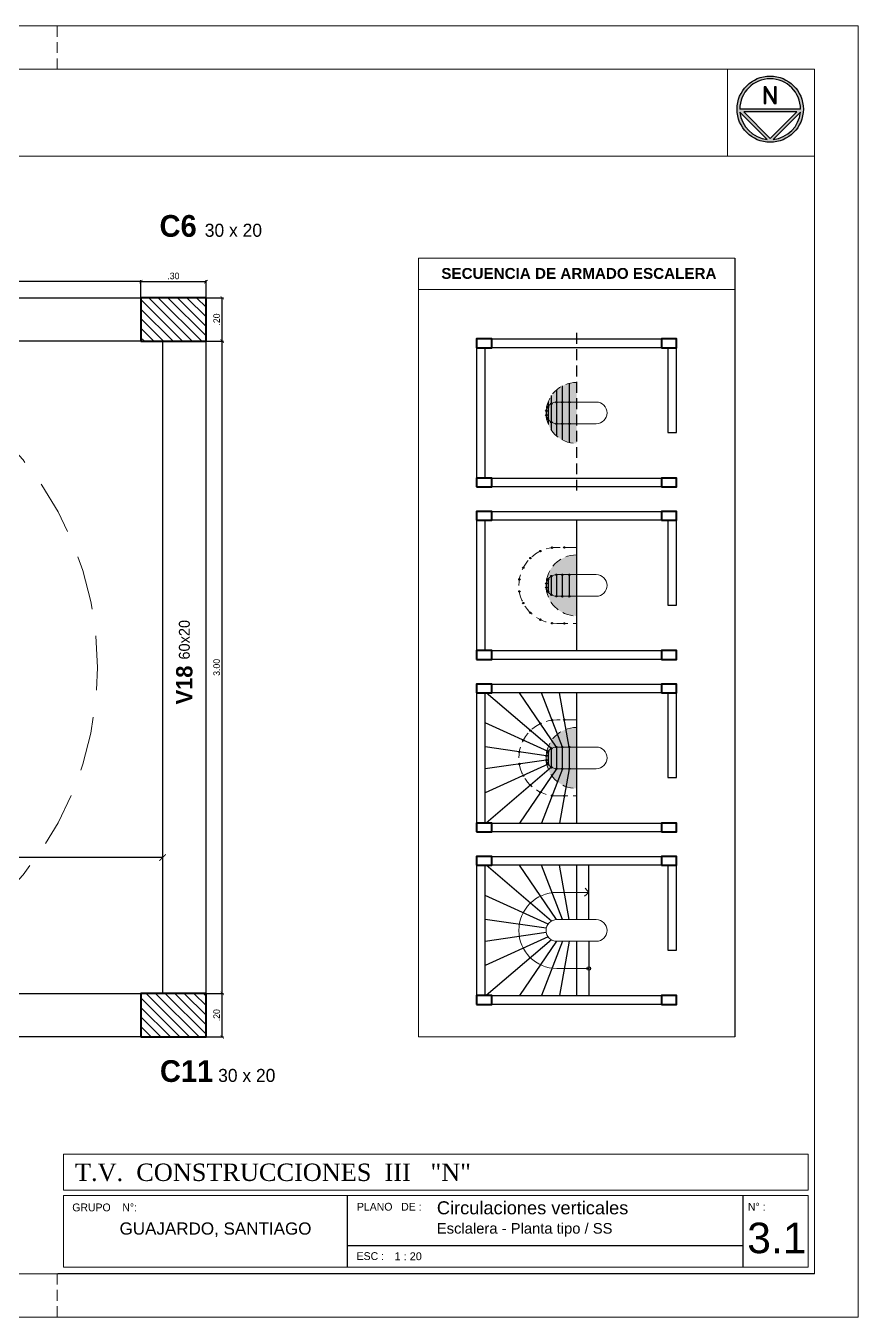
# Model space of a CAD drawing. Header units: millimetres. Extents: x -7 to 1246, y -1 to 1401.
# Drawn here: x 15.69 to 34.83, y -0.84 to 28.86 of the extents above; entities that cross this region are included whole.
import ezdxf

# ---------------------------------------------------------------- set-up
doc = ezdxf.new("R2010")
doc.units = ezdxf.units.MM
doc.linetypes.add('DASHED2', pattern=[0.375, 0.25, -0.125])
doc.linetypes.add('HIDDEN', pattern=[0.375, 0.25, -0.125])
for name, color, linetype, lineweight in [('Columnas', 7, 'Continuous', 40), ('Cotas', 152, 'Continuous', 5), ('HATCH', 250, 'Continuous', 15), ('Muros', 7, 'Continuous', 30), ('Proyeccion', 252, 'HIDDEN', 13), ('Textos', 250, 'Continuous', 15), ('Vista', 252, 'Continuous', 13)]:
    doc.layers.add(name, color=color, linetype=linetype, lineweight=lineweight)
doc.layers.add('texto estructura', color=250, linetype='Continuous')
doc.styles.add('CENTURYGOTIC', font='GOTHIC.TTF')
doc.styles.add('Estilo_Generado_2', font='GOTHICB.TTF')
doc.styles.add('Gotic', font='GOTHIC.TTF')
doc.styles.add('LOCALES', font='arial.ttf')
doc.styles.add('ROMAND', font='GOTHIC.TTF')
doc.styles.add('ROTULO', font='times.ttf')
doc.dimstyles.new('1 20', dxfattribs={"dimtxt": 0.15, "dimasz": 0.08, "dimexe": 0.03, "dimexo": 0.02, "dimgap": 0.05, "dimtad": 1, "dimlfac": 0.2, "dimzin": 4, "dimdsep": 46, "dimtxsty": 'CENTURYGOTIC', "dimblk": 'ARCHTICK', "dimcen": 0.06, "dimclrd": 256, "dimclre": 256, "dimclrt": 251, "dimadec": 0, "dimazin": 0, "dimtfac": 1, "dimtofl": 0, "dimtmove": 2, "dimatfit": 3, "dimldrblk": 'ARCHTICK', "dimfxl": 1, "dimtolj": 1, "dimtzin": 0, "dimarcsym": 0})
doc.dimstyles.new('Cota 1-20', dxfattribs={"dimtxt": 0.2, "dimasz": 0.15, "dimexe": 0.03, "dimexo": 0.02, "dimgap": 0.05, "dimtad": 1, "dimlfac": 0.2, "dimzin": 4, "dimdsep": 46, "dimtxsty": 'CENTURYGOTIC', "dimblk": 'ARCHTICK', "dimcen": 0.6, "dimclrd": 256, "dimclre": 256, "dimclrt": 256, "dimadec": 0, "dimazin": 0, "dimtfac": 1, "dimtofl": 0, "dimtmove": 2, "dimatfit": 3, "dimldrblk": 'ARCHTICK', "dimfxl": 1, "dimtolj": 1, "dimtzin": 0, "dimarcsym": 0})

# ---------------------------------------------------------------- blocks, each defined once
blk = doc.blocks.new('_ArchTick')
at = {"color": 0, "linetype": 'ByBlock', "const_width": 0.15}
blk.add_lwpolyline([(-0.5, -0.5), (0.5, 0.5)], dxfattribs=at)
blk = doc.blocks.new('*D635')
at = {"layer": 'Cotas', "lineweight": -2, "transparency": 16777216}
for p, q in [((19.615, 21.61), (20.236, 21.61)), ((20.206, 6.61), (20.206, 21.61)), ((19.354, 6.61), (20.236, 6.61))]:
    blk.add_line(p, q, dxfattribs=at)
at = {"layer": 'Defpoints', "color": 0, "transparency": 16777216}
for p in [(19.595, 21.61), (20.206, 21.61), (19.334, 6.61)]:
    blk.add_point(p, dxfattribs=at)
at = {"layer": 'Cotas', "lineweight": -2, "transparency": 16777216, "xscale": 0.08, "yscale": 0.08, "zscale": 0.08}
for p, rotation in [((20.206, 21.61), 90), ((20.206, 6.61), 270)]:
    blk.add_blockref('_ArchTick', p, dxfattribs=dict(at, rotation=rotation))
at = {"layer": 'Cotas', "color": 251, "transparency": 16777216, "insert": (20.078, 14.11), "char_height": 0.15, "attachment_point": 5, "rotation": 90, "style": 'CENTURYGOTIC'}
blk.add_mtext('\\A1;3.00', dxfattribs=at)
blk = doc.blocks.new('*D636')
at = {"layer": 'Cotas', "lineweight": -2, "transparency": 16777216}
for p, q in [((19.615, 22.61), (20.236, 22.61)), ((20.206, 21.61), (20.206, 22.61)), ((19.615, 21.61), (20.236, 21.61))]:
    blk.add_line(p, q, dxfattribs=at)
at = {"layer": 'Defpoints', "color": 0, "transparency": 16777216}
for p in [(19.595, 22.61), (20.206, 22.61), (19.595, 21.61)]:
    blk.add_point(p, dxfattribs=at)
at = {"layer": 'Cotas', "lineweight": -2, "transparency": 16777216, "xscale": 0.08, "yscale": 0.08, "zscale": 0.08}
for p, rotation in [((20.206, 22.61), 90), ((20.206, 21.61), 270)]:
    blk.add_blockref('_ArchTick', p, dxfattribs=dict(at, rotation=rotation))
at = {"layer": 'Cotas', "color": 251, "transparency": 16777216, "insert": (20.078, 22.11), "char_height": 0.15, "attachment_point": 5, "rotation": 90, "style": 'CENTURYGOTIC'}
blk.add_mtext('\\A1;.20', dxfattribs=at)
blk = doc.blocks.new('*D637')
at = {"layer": 'Cotas', "lineweight": -2, "transparency": 16777216}
for p, q in [((19.615, 6.61), (20.236, 6.61)), ((20.206, 5.61), (20.206, 6.61)), ((19.615, 5.61), (20.236, 5.61))]:
    blk.add_line(p, q, dxfattribs=at)
at = {"layer": 'Defpoints', "color": 0, "transparency": 16777216}
for p in [(19.595, 6.61), (20.206, 6.61), (19.595, 5.61)]:
    blk.add_point(p, dxfattribs=at)
at = {"layer": 'Cotas', "lineweight": -2, "transparency": 16777216, "xscale": 0.08, "yscale": 0.08, "zscale": 0.08}
for p, rotation in [((20.206, 6.61), 90), ((20.206, 5.61), 270)]:
    blk.add_blockref('_ArchTick', p, dxfattribs=dict(at, rotation=rotation))
at = {"layer": 'Cotas', "color": 251, "transparency": 16777216, "insert": (20.078, 6.11), "char_height": 0.15, "attachment_point": 5, "rotation": 90, "style": 'CENTURYGOTIC'}
blk.add_mtext('\\A1;.20', dxfattribs=at)
blk = doc.blocks.new('*D638')
at = {"layer": 'Cotas', "lineweight": -2, "transparency": 16777216}
for p, q in [((18.334, 22.391), (18.334, 23.012)), ((18.334, 22.982), (19.834, 22.982)), ((19.834, 22.391), (19.834, 23.012))]:
    blk.add_line(p, q, dxfattribs=at)
at = {"layer": 'Defpoints', "color": 0, "transparency": 16777216}
for p in [(19.834, 22.982), (18.334, 22.371), (19.834, 22.371)]:
    blk.add_point(p, dxfattribs=at)
at = {"layer": 'Cotas', "lineweight": -2, "transparency": 16777216, "xscale": 0.08, "yscale": 0.08, "zscale": 0.08, "rotation": 180}
blk.add_blockref('_ArchTick', (18.334, 22.982), dxfattribs=at)
at = {"layer": 'Cotas', "lineweight": -2, "transparency": 16777216, "xscale": 0.08, "yscale": 0.08, "zscale": 0.08}
blk.add_blockref('_ArchTick', (19.834, 22.982), dxfattribs=at)
at = {"layer": 'Cotas', "color": 251, "transparency": 16777216, "insert": (19.084, 23.111), "char_height": 0.15, "attachment_point": 5, "style": 'CENTURYGOTIC'}
blk.add_mtext('\\A1;.30', dxfattribs=at)
blk = doc.blocks.new('*D639')
at = {"layer": 'Cotas', "lineweight": -2, "transparency": 16777216}
for p, q in [((-1.666, 22.391), (-1.666, 23.012)), ((18.334, 22.982), (-1.666, 22.982)), ((18.334, 22.391), (18.334, 23.012))]:
    blk.add_line(p, q, dxfattribs=at)
at = {"layer": 'Defpoints', "color": 0, "transparency": 16777216}
for p in [(-1.666, 22.982), (-1.666, 22.371), (18.334, 22.371)]:
    blk.add_point(p, dxfattribs=at)
at = {"layer": 'Cotas', "lineweight": -2, "transparency": 16777216, "xscale": 0.08, "yscale": 0.08, "zscale": 0.08, "rotation": 180}
blk.add_blockref('_ArchTick', (-1.666, 22.982), dxfattribs=at)
at = {"layer": 'Cotas', "lineweight": -2, "transparency": 16777216, "xscale": 0.08, "yscale": 0.08, "zscale": 0.08}
blk.add_blockref('_ArchTick', (18.334, 22.982), dxfattribs=at)
at = {"layer": 'Cotas', "color": 251, "transparency": 16777216, "insert": (8.334, 23.111), "char_height": 0.15, "attachment_point": 5, "style": 'CENTURYGOTIC'}
blk.add_mtext('\\A1;4.00', dxfattribs=at)
blk = doc.blocks.new('ca_norte11')
at = {"layer": 'HATCH'}
h = blk.add_hatch(color=256, dxfattribs=at)
h.dxf.hatch_style = 1
h.paths.add_polyline_path([(14.2, -89.4), (10.3, -89.4), (10.3, -121), (-9.5, -89.4), (-14, -89.4), (-14, -127.2), (-10.1, -127.2), (-10.1, -95.6), (9.7, -127.2), (14.2, -127.2)], flags=0)
h.paths.add_polyline_path([(-76.2, -76.2, 1), (76.2, -76.2, 1)])
h.paths.add_polyline_path([(-60.9, -69.9), (0, -9), (60.9, -69.9)], flags=16)
h.paths.add_polyline_path([(69.9, -76.2, -1), (-69.9, -76.2)], flags=16)
h.paths.add_polyline_path([(14.2, -89.4), (14.2, -127.2), (9.7, -127.2), (-10.1, -95.6), (-10.1, -127.2), (-14, -127.2), (-14, -89.4), (-9.5, -89.4), (10.3, -121), (10.3, -89.4)], flags=0)
h.paths.add_polyline_path([(6.7, -6.7, -0.359245), (69.5, -69.5)], flags=16)
h.paths.add_polyline_path([(-69.5, -69.5, -0.359245), (-6.7, -6.7)], flags=16)
at = {"layer": 'HATCH', "true_color": 0x000000}
h = blk.add_hatch(dxfattribs=at)
h.set_pattern_fill('ANSI31', color=18, scale=0.016)
h.paths.add_polyline_path([(14.2, -89.4), (10.3, -89.4), (10.3, -121), (-9.5, -89.4), (-14, -89.4), (-14, -127.2), (-10.1, -127.2), (-10.1, -95.6), (9.7, -127.2), (14.2, -127.2)])
for p, q in [((-6.7, -6.7), (-69.5, -69.5)), ((0, -9), (-60.9, -69.9)), ((60.9, -69.9), (0, -9)), ((69.5, -69.5), (6.7, -6.7)), ((-69.9, -76.2), (69.9, -76.2)), ((-60.9, -69.9), (60.9, -69.9))]:
    blk.add_line(p, q)
blk.add_lwpolyline([(-14, -127.2), (-10.1, -127.2), (-10.1, -95.6), (9.7, -127.2), (14.2, -127.2), (14.2, -89.4), (10.3, -89.4), (10.3, -121), (-9.5, -89.4), (-14, -89.4)], close=True)
blk.add_circle((0, -76.2), 76.2)
for start, end in [(95.4788, 174.5212), (5.4788, 84.5212), (180, 0)]:
    blk.add_arc((0, -76.2), 69.9, start, end)
blk = doc.blocks.new('aqweqwqq')
at = {"layer": 'HATCH', "true_color": 0x2776bb}
h = blk.add_hatch(color=152, dxfattribs=at)
h.paths.add_polyline_path([(240.9884, 301.1046, 0.414214), (240.9471, 301.0632), (240.9884, 301.0632)])
h.paths.add_polyline_path([(240.9884, 301.0632), (240.9471, 301.0632, 0.414214), (240.9884, 301.0219)])
h.paths.add_polyline_path([(240.9884, 301.1046), (240.9884, 301.0632), (240.9884, 301.0219, 0.414214), (241.0298, 301.0632, 0.414214)])
for p, q in [((240.3286, 303.4882), (240.3286, 302.3382)), ((240.6585, 303.4882), (240.6585, 302.3382)), ((240.9884, 303.4882), (240.9884, 302.2692)), ((239.6019, 301.7726), (238.5889, 301.2111)), ((240.9884, 301.7073), (240.9884, 300.4882)), ((240.3286, 301.6382), (240.3286, 300.4882)), ((240.6585, 301.6382), (240.6585, 300.4882))]:
    blk.add_line(p, q)
at = {"color": 152, "true_color": 0x2776bb}
blk.add_lwpolyline([(240.8952, 303.0065), (240.9884, 302.9132), (240.8952, 302.82)], dxfattribs=at)
blk.add_lwpolyline([(240.9884, 301.0632), (239.8776, 301.0632, -1), (239.8776, 302.9132), (240.9884, 302.9132)], format="xyb", dxfattribs=at)
blk.add_lwpolyline([(239.8776, 301.6382, -1), (239.8776, 302.3382), (240.7797, 302.3382, -1), (240.7797, 301.6382)], format="xyb", close=True)
blk.add_circle((240.9884, 301.0632), 0.0414, dxfattribs=at)
at = {"layer": 'HATCH'}
for p, q in [((239.7271, 302.3042), (238.6486, 303.4882)), ((239.9024, 302.3382), (239.3599, 303.4882)), ((240.1096, 302.3382), (239.8623, 303.4882)), ((239.6019, 302.2039), (238.3786, 302.8819)), ((239.545, 302.0975), (238.3786, 302.2208)), ((239.545, 301.879), (238.3786, 301.7556)), ((239.6019, 301.7726), (238.3786, 301.0946)), ((239.7271, 301.6722), (238.6486, 300.4882)), ((239.9024, 301.6382), (239.3599, 300.4882)), ((240.1096, 301.6382), (239.8623, 300.4882))]:
    blk.add_line(p, q, dxfattribs=at)
blk = doc.blocks.new('esc')
at = {"layer": 'HATCH'}
h = blk.add_hatch(dxfattribs=at)
h.set_pattern_fill('ANGLE', color=1)
h.set_pattern_definition([(0, (-0.278, -0.191), (0, 6.985), [5.08, -1.905]), (90, (-0.278, -0.191), (-6.985, 4e-16), [5.08, -1.905])])
h.paths.add_polyline_path([(201.0574, 301.5428, 1), (200.9747, 301.5428, 1)])
at = {"layer": 'Columnas'}
for points in [[(198.2062, 303.9678), (198.5062, 303.9678), (198.5062, 304.1678), (198.2062, 304.1678)], [(202.5062, 303.9678), (202.8062, 303.9678), (202.8062, 304.1678), (202.5062, 304.1678)], [(198.2062, 300.7678), (198.5062, 300.7678), (198.5062, 300.9678), (198.2062, 300.9678)], [(202.5062, 300.7678), (202.8062, 300.7678), (202.8062, 300.9678), (202.5062, 300.9678)]]:
    blk.add_lwpolyline(points, close=True, dxfattribs=at)
at = {"layer": 'Muros'}
for points in [[(198.5062, 303.9678), (198.5062, 304.1678), (202.5062, 304.1678), (202.5062, 303.9678)], [(198.2062, 300.9678), (198.4062, 300.9678), (198.4062, 303.9678), (198.2062, 303.9678)]]:
    blk.add_lwpolyline(points, close=True, dxfattribs=at)
for points in [[(202.6062, 303.9678), (202.6062, 300.9678), (202.8062, 300.9678), (202.8062, 303.9678)], [(202.5062, 300.7678), (198.5062, 300.7678), (198.5062, 300.9678), (202.5062, 300.9678)]]:
    blk.add_lwpolyline(points, dxfattribs=at)
at = {"layer": 'Proyeccion'}
blk.add_lwpolyline([(199.9051, 300.9678, -1), (199.9051, 303.9678), (200.8073, 303.9678, -1), (200.8073, 300.9678)], format="xyb", close=True, dxfattribs=at)
at = {"layer": 'HATCH'}
blk.add_blockref('aqweqwqq', (-39.9724, 0.4796), dxfattribs=at)
blk = doc.blocks.new('*D404')
at = {"layer": 'Cotas', "lineweight": -2, "transparency": 16777216}
for p, q in [((10.883, 8.841), (10.883, 9.765)), ((10.883, 9.735), (14.549, 9.735)), ((18.834, 9.735), (15.132, 9.735)), ((18.834, 9.715), (18.834, 9.705))]:
    blk.add_line(p, q, dxfattribs=at)
at = {"layer": 'Defpoints', "color": 0, "transparency": 16777216}
for p in [(18.834, 9.735), (18.834, 9.735), (10.883, 8.821)]:
    blk.add_point(p, dxfattribs=at)
at = {"layer": 'Cotas', "lineweight": -2, "transparency": 16777216, "xscale": 0.15, "yscale": 0.15, "zscale": 0.15, "rotation": 180}
blk.add_blockref('_ArchTick', (10.883, 9.735), dxfattribs=at)
at = {"layer": 'Cotas', "lineweight": -2, "transparency": 16777216, "xscale": 0.15, "yscale": 0.15, "zscale": 0.15}
blk.add_blockref('_ArchTick', (18.834, 9.735), dxfattribs=at)
at = {"layer": 'Cotas', "transparency": 16777216, "insert": (14.841, 9.735), "char_height": 0.2, "attachment_point": 5, "style": 'CENTURYGOTIC'}
blk.add_mtext('\\A1;1.59', dxfattribs=at)

msp = doc.modelspace()

# ---------------------------------------------------------------- hatches: boundary and pattern name
at = {"layer": 'HATCH', "true_color": 0x000000}
h = msp.add_hatch(dxfattribs=at)
h.set_pattern_fill('ANSI31', color=18, scale=0.049, angle=90)
h.set_pattern_definition([(135, (-192.55717, -285.99593), (-0.11000814, -0.11000814), [])])
h.paths.add_polyline_path([(19.834, 22.61), (18.334, 22.61), (18.334, 21.61), (19.834, 21.61)])
h.paths.add_polyline_path([(19.834, 6.61), (18.334, 6.61), (18.334, 5.61), (19.834, 5.61)])
at = {"layer": 'HATCH', "transparency": 33554457}
h = msp.add_hatch(color=256, dxfattribs=at)
h.dxf.hatch_style = 1
h.paths.add_polyline_path([(28.351, 19.712), (27.9, 19.712, -0.414214), (27.65, 19.962, 0.414214), (28.351, 19.261)])
h.paths.add_polyline_path([(28.351, 20.212), (27.9, 20.212, 1), (27.9, 19.712), (28.351, 19.712)])
h.paths.add_polyline_path([(28.351, 20.663, 0.414214), (27.65, 19.962, -0.414214), (27.9, 20.212), (28.351, 20.212)])
h = msp.add_hatch(color=256, dxfattribs=at)
h.dxf.hatch_style = 1
h.paths.add_polyline_path([(28.351, 15.744), (27.9, 15.744, -0.414214), (27.65, 15.994, 0.414214), (28.351, 15.293)])
h.paths.add_polyline_path([(28.351, 16.244), (27.9, 16.244, 1), (27.9, 15.744), (28.351, 15.744)])
h.paths.add_polyline_path([(28.351, 16.696, 0.414214), (27.65, 15.994, -0.414214), (27.9, 16.244), (28.351, 16.244)])
h = msp.add_hatch(color=256, dxfattribs=at)
h.dxf.hatch_style = 1
h.paths.add_polyline_path([(28.351, 11.777), (27.9, 11.777, -0.414214), (27.65, 12.027, 0.414214), (28.351, 11.326)])
h.paths.add_polyline_path([(28.351, 12.277), (27.9, 12.277, 1), (27.9, 11.777), (28.351, 11.777)])
h.paths.add_polyline_path([(28.351, 12.728, 0.414214), (27.65, 12.027, -0.414214), (27.9, 12.277), (28.351, 12.277)])

# ---------------------------------------------------------------- linework, layer by layer
for p, q in [((31.989, 23.52), (31.989, 5.61)), ((28.026, 19.341), (28.026, 20.583)), ((28.184, 20.643), (28.184, 19.281)), ((27.696, 20.211), (27.696, 19.714)), ((27.774, 19.564), (27.774, 20.36)), ((27.887, 20.487), (27.887, 19.437)), ((27.655, 20.047), (27.655, 19.878)), ((28.351, 17.494), (28.351, 14.494)), ((27.655, 16.045), (27.655, 15.944)), ((27.696, 16.138), (27.696, 15.834)), ((27.774, 16.221), (27.774, 16.227)), ((27.774, 15.762), (27.774, 16.21)), ((27.887, 16.255), (27.887, 15.729)), ((28.026, 15.728), (28.026, 16.255)), ((28.184, 16.255), (28.184, 15.728)), ((27.774, 12.243), (26.276, 13.527)), ((27.887, 12.276), (27.041, 13.527)), ((28.026, 12.277), (27.549, 13.527)), ((28.184, 12.277), (27.958, 13.527)), ((28.351, 13.527), (28.351, 10.527)), ((27.696, 12.171), (26.251, 12.832)), ((27.655, 12.077), (26.251, 12.28)), ((27.696, 12.187), (27.696, 11.867)), ((27.774, 11.795), (27.774, 12.259)), ((27.887, 12.292), (27.887, 11.761)), ((28.026, 11.761), (28.026, 12.293)), ((28.184, 12.293), (28.184, 11.761)), ((27.655, 11.976), (26.251, 11.773)), ((27.696, 11.883), (26.251, 11.222)), ((27.774, 11.811), (26.276, 10.527)), ((27.887, 11.777), (27.041, 10.527)), ((28.026, 11.777), (27.549, 10.527)), ((28.184, 11.777), (27.958, 10.527)), ((27.774, 8.275), (26.276, 9.559)), ((27.887, 8.309), (27.041, 9.559)), ((28.026, 8.309), (27.549, 9.559)), ((28.184, 8.309), (27.958, 9.559)), ((28.351, 9.559), (28.351, 8.309)), ((28.632, 8.309), (28.632, 9.559)), ((27.696, 8.203), (26.251, 8.864)), ((27.655, 8.109), (26.251, 8.312)), ((27.655, 8.009), (26.251, 7.806)), ((27.696, 7.915), (26.251, 7.254)), ((27.774, 7.843), (26.276, 6.559)), ((27.887, 7.809), (27.041, 6.559)), ((28.026, 7.809), (27.549, 6.559)), ((28.184, 7.809), (27.958, 6.559)), ((28.351, 7.809), (28.351, 6.559)), ((28.632, 7.809), (28.632, 6.559)), ((23.075, 1.965), (23.075, 0.315)), ((32.175, 1.965), (32.175, 0.315)), ((23.075, 0.815), (32.175, 0.815)), ((33.825, 0.165), (16.425, 0.165))]:
    msp.add_line(p, q)
at = {"lineweight": 13}
for points in [[(-7.175, -0.835), (34.825, -0.835), (34.825, 28.865), (-7.175, 28.865)], [(33.675, 2.912), (33.675, 2.085), (16.559, 2.085), (16.559, 2.912)], [(33.675, 1.965), (33.675, 0.315), (16.559, 0.315), (16.559, 1.965)]]:
    msp.add_lwpolyline(points, close=True, dxfattribs=at)
at = {"lineweight": 13, "ltscale": 0.05}
msp.add_lwpolyline([(-4.475, 0.165), (33.825, 0.165), (33.825, 27.865), (-6.975, 27.865)], dxfattribs=at)
at = {"lineweight": 13}
for points in [[(31.989, 23.52), (24.715, 23.52)], [(31.989, 5.61), (24.715, 5.61), (24.715, 23.52)], [(24.715, 22.801), (31.989, 22.801)]]:
    msp.add_lwpolyline(points, dxfattribs=at)
for points in [[(28.803, 20.212), (27.9, 20.212, 1), (27.9, 19.712), (28.803, 19.712)], [(28.803, 20.212, -1), (28.803, 19.712)], [(28.803, 16.244), (27.9, 16.244, 1), (27.9, 15.744), (28.803, 15.744)], [(28.803, 16.244, -1), (28.803, 15.744)], [(28.803, 12.277), (27.9, 12.277, 1), (27.9, 11.777), (28.803, 11.777)], [(28.803, 12.277, -1), (28.803, 11.777)], [(28.803, 8.309), (27.9, 8.309, 1), (27.9, 7.809), (28.803, 7.809)], [(28.803, 8.309, -1), (28.803, 7.809)]]:
    msp.add_lwpolyline(points, format="xyb", dxfattribs=at)
at = {"color": 152, "linetype": 'DASHED2', "lineweight": 13, "true_color": 0x2776bb}
for points in [[(28.351, 16.869), (27.9, 16.869, 1), (27.9, 15.119), (28.351, 15.119)], [(28.351, 12.902), (27.9, 12.902, 1), (27.9, 11.152), (28.351, 11.152)]]:
    msp.add_lwpolyline(points, format="xyb", dxfattribs=at)
at = {"color": 152, "lineweight": 13, "true_color": 0x2776bb}
msp.add_lwpolyline([(28.632, 8.934), (27.9, 8.934, 1), (27.9, 7.184), (28.632, 7.184)], format="xyb", dxfattribs=at)
msp.add_lwpolyline([(28.548, 9.035), (28.632, 8.934), (28.531, 8.849)], dxfattribs=at)
at = {"color": 152, "true_color": 0x2776bb}
msp.add_circle((28.632, 7.184), 0.0414, dxfattribs=at)
at = {"layer": 'Columnas'}
for points in [[(26.051, 21.462), (26.401, 21.462), (26.401, 21.662), (26.051, 21.662)], [(30.301, 21.462), (30.651, 21.462), (30.651, 21.662), (30.301, 21.662)], [(26.051, 18.262), (26.401, 18.262), (26.401, 18.462), (26.051, 18.462)], [(30.301, 18.262), (30.651, 18.262), (30.651, 18.462), (30.301, 18.462)], [(26.051, 17.494), (26.401, 17.494), (26.401, 17.694), (26.051, 17.694)], [(30.301, 17.494), (30.651, 17.494), (30.651, 17.694), (30.301, 17.694)], [(26.051, 14.294), (26.401, 14.294), (26.401, 14.494), (26.051, 14.494)], [(30.301, 14.294), (30.651, 14.294), (30.651, 14.494), (30.301, 14.494)], [(26.051, 13.527), (26.401, 13.527), (26.401, 13.727), (26.051, 13.727)], [(30.301, 13.527), (30.651, 13.527), (30.651, 13.727), (30.301, 13.727)], [(26.051, 10.327), (26.401, 10.327), (26.401, 10.527), (26.051, 10.527)], [(30.301, 10.327), (30.651, 10.327), (30.651, 10.527), (30.301, 10.527)], [(26.051, 9.559), (26.401, 9.559), (26.401, 9.759), (26.051, 9.759)], [(30.301, 9.559), (30.651, 9.559), (30.651, 9.759), (30.301, 9.759)], [(26.051, 6.359), (26.401, 6.359), (26.401, 6.559), (26.051, 6.559)], [(30.301, 6.359), (30.651, 6.359), (30.651, 6.559), (30.301, 6.559)]]:
    msp.add_lwpolyline(points, close=True, dxfattribs=at)
at = {"layer": 'Muros', "linetype": 'DASHED2'}
msp.add_line((28.351, 21.801), (28.351, 18.118), dxfattribs=at)
at = {"layer": 'Muros'}
for points in [[(26.051, 18.462), (26.251, 18.462), (26.251, 21.462), (26.051, 21.462)], [(26.401, 21.462), (26.401, 21.662), (30.301, 21.662), (30.301, 21.462)], [(26.401, 17.494), (26.401, 17.694), (30.301, 17.694), (30.301, 17.494)], [(26.051, 14.494), (26.251, 14.494), (26.251, 17.494), (26.051, 17.494)], [(26.401, 13.527), (26.401, 13.727), (30.301, 13.727), (30.301, 13.527)], [(26.051, 10.527), (26.251, 10.527), (26.251, 13.527), (26.051, 13.527)], [(26.051, 6.559), (26.251, 6.559), (26.251, 9.559), (26.051, 9.559)], [(26.401, 9.559), (26.401, 9.759), (30.301, 9.759), (30.301, 9.559)]]:
    msp.add_lwpolyline(points, close=True, dxfattribs=at)
for points in [[(30.451, 21.462), (30.451, 19.512), (30.651, 19.512), (30.651, 21.462)], [(30.301, 18.262), (26.401, 18.262), (26.401, 18.462), (30.301, 18.462)], [(30.451, 17.494), (30.451, 15.544), (30.651, 15.544), (30.651, 17.494)], [(30.301, 14.294), (26.401, 14.294), (26.401, 14.494), (30.301, 14.494)], [(30.451, 13.527), (30.451, 11.577), (30.651, 11.577), (30.651, 13.527)], [(30.301, 10.327), (26.401, 10.327), (26.401, 10.527), (30.301, 10.527)], [(30.451, 9.559), (30.451, 7.609), (30.651, 7.609), (30.651, 9.559)], [(30.301, 6.359), (26.401, 6.359), (26.401, 6.559), (30.301, 6.559)]]:
    msp.add_lwpolyline(points, dxfattribs=at)
for centre in [(27.887, 20.206), (28.026, 20.207), (28.184, 20.207), (27.655, 20.007), (27.655, 19.912), (27.696, 20.1), (27.774, 20.173), (27.696, 19.818), (27.774, 19.746), (27.887, 19.713), (28.026, 19.712), (28.184, 19.712), (27.292, 16.624), (27.522, 16.783), (27.79, 16.862), (28.071, 16.869), (27.125, 16.4), (27.037, 16.134), (27.655, 16.039), (27.696, 16.138), (27.774, 16.21), (27.887, 16.238), (28.026, 16.239), (28.184, 16.239), (27.037, 15.855), (27.655, 15.944), (27.696, 15.851), (27.774, 15.778), (27.887, 15.745), (28.026, 15.744), (28.184, 15.744), (27.125, 15.589), (27.292, 15.365), (27.522, 15.206), (27.79, 15.126), (28.071, 15.119), (27.522, 12.816), (27.79, 12.895), (28.071, 12.902), (27.292, 12.656), (27.037, 12.167), (27.125, 12.432), (27.696, 12.171), (27.774, 12.243), (27.887, 12.276), (28.026, 12.277), (28.184, 12.277), (27.037, 11.887), (27.655, 12.077), (27.655, 11.976), (27.696, 11.883), (27.125, 11.622), (27.774, 11.811), (27.887, 11.777), (28.026, 11.777), (28.184, 11.777), (27.292, 11.398), (27.522, 11.238), (27.79, 11.159), (28.071, 11.152)]:
    msp.add_circle(centre, 0.0161, dxfattribs=at)
at = {"layer": 'Proyeccion'}
for p, q in [((16.409, 27.865), (16.409, 28.865)), ((16.409, 0.165), (16.409, -0.835))]:
    msp.add_line(p, q, dxfattribs=at)
for centre in [(28.351, 19.962), (28.351, 15.994), (28.351, 12.027)]:
    msp.add_arc(centre, 0.701, 90, 270, dxfattribs=at)
at = {"layer": 'Vista'}
for p, q in [((31.825, 25.865), (31.825, 27.865)), ((-4.475, 25.865), (33.825, 25.865))]:
    msp.add_line(p, q, dxfattribs=at)

# ---------------------------------------------------------------- block references
at = {"lineweight": 5, "xscale": 0.009999999999999985, "yscale": 0.009999999999999985, "zscale": 0.009999999999999985, "rotation": 180}
msp.add_blockref('ca_norte11', (32.803, 26.186), dxfattribs=at)
at = {"xscale": 5, "yscale": 5, "zscale": 5}
msp.add_blockref('esc', (-994.197, -1498.229), dxfattribs=at)

# ---------------------------------------------------------------- texts
for s, height, style, p in [('T.V.  CONSTRUCCIONES  III   "N"', 0.4, 'ROTULO', (16.821, 2.297)), ('PLANO   DE :', 0.18, 'ROMAND', (23.303, 1.614)), ('Circulaciones verticales', 0.3, 'LOCALES', (25.14, 1.53)), ('N° :', 0.18, 'ROMAND', (32.291, 1.614)), ('GRUPO    N°:', 0.18, 'ROMAND', (16.759, 1.599)), ('GUAJARDO, SANTIAGO ', 0.28, 'LOCALES', (17.846, 1.063)), ('Esclalera - Planta tipo / SS', 0.243, 'LOCALES', (25.14, 1.086)), ('3.1', 0.702, 'LOCALES', (32.275, 0.636)), ('ESC :          ', 0.18, 'ROMAND', (23.296, 0.479)), ('1 : 20', 0.18, 'LOCALES', (24.166, 0.475))]:
    msp.add_text(s, height=height, dxfattribs=dict(style=style)).set_placement(p)
at = {"layer": 'texto estructura', "linetype": 'Continuous', "insert": (19.147, 15.2), "char_height": 0.375, "attachment_point": 3, "rotation": 90, "line_spacing_factor": 0.97018, "style": 'Estilo_Generado_2'}
msp.add_mtext('\\A1;V18{\\fCentury Gothic|b0|i0|c0|p34; \\H0.66667x;60x20}', dxfattribs=at)
at = {"layer": 'Textos', "char_height": 0.5, "width": 6.25312, "attachment_point": 3, "style": 'Gotic'}
for s, insert in [('{\\fCentury Gothic|b1|i0|c0|p34;C6} {\\H0.6x;30 x 20}', (21.121, 24.513)), ('{\\fCentury Gothic|b1|i0|c0|p34;C11\\fCentury Gothic|b0|i0|c0|p34;\\H0.6x; 30 x 20}', (21.428, 5.075))]:
    msp.add_mtext(s, dxfattribs=dict(at, insert=insert))
at = {"layer": 'Textos', "linetype": 'Continuous', "insert": (43.422, 23.295), "char_height": 0.25, "width": 18.17931, "attachment_point": 3, "style": 'Estilo_Generado_2'}
msp.add_mtext('\\A1;\\pxql;{\\f@Arial Unicode MS|b1|i0|c0|p34;SECUENCIA DE ARMADO ESCALERA}', dxfattribs=at)

# ---------------------------------------------------------------- dimensions: what is measured, and where the dimension line sits
at = {"layer": 'Cotas'}
dim = msp.add_linear_dim(base=(-1.666, 22.982), p1=(18.334, 22.371), p2=(-1.666, 22.371), dimstyle='1 20', dxfattribs=at)
dim.commit()
dim.dimension.update_dxf_attribs({"geometry": '*D639', "text_midpoint": (8.334, 23.111)})
for base, p1, p2, angle, picture, middle in [((19.834, 22.982), (18.334, 22.371), (19.834, 22.371), 180, '*D638', (19.084, 23.111)), ((20.206, 22.61), (19.595, 21.61), (19.595, 22.61), 270, '*D636', (20.078, 22.11)), ((20.206, 21.61), (19.334, 6.61), (19.595, 21.61), 270, '*D635', (20.078, 14.11)), ((20.206, 6.61), (19.595, 5.61), (19.595, 6.61), 270, '*D637', (20.078, 6.11))]:
    dim = msp.add_linear_dim(base=base, p1=p1, p2=p2, angle=angle, dimstyle='1 20', dxfattribs=at)
    dim.commit()
    dim.dimension.update_dxf_attribs({"geometry": picture, "text_midpoint": middle})
dim = msp.add_linear_dim(base=(18.834, 9.735), p1=(10.883, 8.821), p2=(18.834, 9.735), dimstyle='Cota 1-20', dxfattribs=at)
dim.commit()
dim.dimension.update_dxf_attribs({"geometry": '*D404', "text_midpoint": (14.841, 9.735), "dimtype": 160})

doc.saveas('drawing.dxf')
